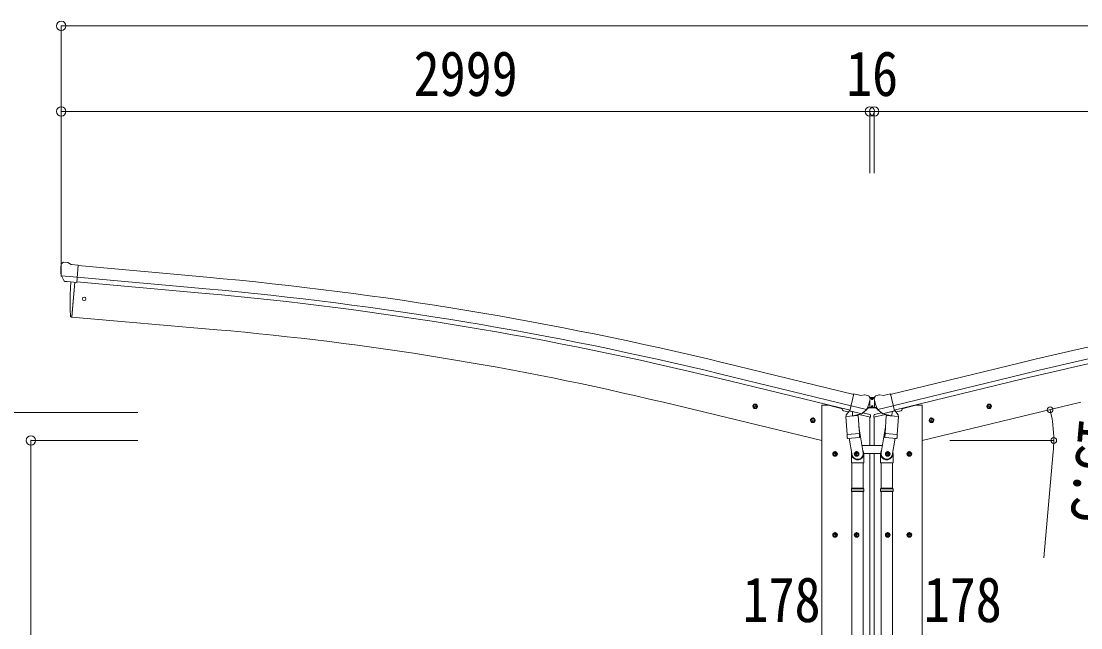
# Model space of a CAD drawing. Units: millimetres at full size. Extents: x -9783 to 9892, y -6828 to 6752.
# Drawn here: x -7292 to -3362, y -2245 to 2 of the extents above; entities that cross this region are included whole.
import ezdxf
from ezdxf.enums import TextEntityAlignment as Align

# ---------------------------------------------------------------- set-up
doc = ezdxf.new("R2010")
doc.units = ezdxf.units.MM
doc.header["$LTSCALE"] = 35
doc.header["$PDMODE"] = 32
doc.header["$PDSIZE"] = 35
for name, color, linetype, lineweight in [('0-1_本体', 4, 'Continuous', 9), ('0-2_部品', 7, 'Continuous', 9), ('0-7_合掌部品', 3, 'Continuous', 9), ('0-A_寸法', 6, 'Continuous', 9)]:
    doc.layers.add(name, color=color, linetype=linetype, lineweight=lineweight)
doc.styles.add('ＭＳ ゴシック', font='')
doc.styles.get('ＭＳ ゴシック').set_extended_font_data('MS Gothic')

msp = doc.modelspace()

# ---------------------------------------------------------------- linework, layer by layer
at = {"layer": '0-1_本体'}
for p, q in [((-6603.36, -946.45), (-7080.69, -903.4)), ((-7093.14, -965.38), (-7104.39, -1093.99)), ((-6608.74, -1006.21), (-7085.92, -963.18)), ((-6607.23, -989.43), (-7084.41, -946.4)), ((-7104.39, -1093.99), (-6566.45, -1141.05)), ((-4203.84, -1380.93), (-4686.71, -1263.45)), ((-4068.9, -1380.93), (-3586.02, -1263.45)), ((-4217.84, -1439.27), (-4700.93, -1321.97)), ((-4213.87, -1422.91), (-4696.96, -1305.61)), ((-4058.86, -1422.91), (-3575.78, -1305.61)), ((-4054.89, -1439.27), (-3571.8, -1321.97)), ((-4910.45, -1409.89), (-4322.37, -1551.08)), ((-3362.28, -1409.89), (-3950.37, -1551.08)), ((-4322.37, -1421.08), (-4298.37, -1421.08)), ((-4322.37, -1421.08), (-4322.37, -4901.08)), ((-4246.36, -1433.56), (-4298.37, -1421.08)), ((-4172.34, -1447.81), (-4172.34, -1448.36)), ((-4100.4, -1447.81), (-4100.4, -1448.36)), ((-4026.38, -1433.56), (-3974.37, -1421.08)), ((-3950.37, -1421.08), (-3974.37, -1421.08)), ((-3950.37, -1421.08), (-3950.37, -4901.08)), ((-4144.37, -1569.64), (-4144.37, -1464.52)), ((-4128.37, -1569.64), (-4128.37, -1464.52)), ((-4144.37, -4901.08), (-4144.37, -1599.64)), ((-4128.37, -4901.08), (-4128.37, -1599.64))]:
    msp.add_line(p, q, dxfattribs=at)
for centre, radius, start, end in [((-7779.41, -14000.48), 13106.9, 76.35206, 84.85206), ((-493.32, -14000.48), 13106.9, 95.14794, 103.64794), ((-7779.41, -14000.48), 13046.9, 76.35206, 84.85206), ((-7779.41, -14000.48), 13063.74, 76.35206, 84.85206), ((-493.32, -14000.48), 13063.74, 95.14794, 103.64794), ((-493.32, -14000.48), 13046.9, 95.14794, 103.64794), ((-7545.05, -12403.7), 11305.08, 76.52357, 85.03409)]:
    msp.add_arc(centre, radius, start, end, dxfattribs=at)
at = {"layer": '0-2_部品'}
for p, q in [((-7143.85, -898.4), (-7143.97, -899.74)), ((-7142.79, -896.36), (-7137.3, -891.76)), ((-7133.65, -890.61), (-7119.98, -891.8)), ((-7107.03, -898.96), (-7118.75, -892.19)), ((-7107.03, -898.96), (-7080.46, -901.28)), ((-7086.12, -965.94), (-7080.46, -901.28)), ((-7143.4, -940.62), (-7143.11, -941.6)), ((-7143.32, -941.25), (-7084.41, -946.4)), ((-7143.11, -941.6), (-7143.01, -941.8)), ((-7132.07, -960.73), (-7143.01, -941.8)), ((-7129.69, -962.13), (-7121.98, -962.81)), ((-7121.73, -962.92), (-7121.98, -962.81)), ((-7096.35, -965.14), (-7121.73, -962.92)), ((-7108.96, -986.13), (-7107.46, -964.17)), ((-7096.08, -965.07), (-7096.35, -965.14)), ((-7096.08, -965.07), (-7086.12, -965.94)), ((-7110.57, -1039.09), (-7110.1, -1012.6)), ((-7110.1, -1012.6), (-7108.96, -986.13)), ((-7110.38, -1065.58), (-7110.57, -1039.09)), ((-7109.54, -1091.21), (-7110.38, -1065.58)), ((-4177.78, -1385.19), (-4203.71, -1378.97)), ((-4177.78, -1385.19), (-4164.52, -1382.49)), ((-4150.04, -1385.68), (-4163.22, -1382.52)), ((-4146.94, -1387.93), (-4143.09, -1394.23)), ((-4142.73, -1396.51), (-4143, -1397.66)), ((-4129.2, -1396.51), (-4128.92, -1397.66)), ((-4124.98, -1387.93), (-4128.84, -1394.23)), ((-4121.88, -1385.68), (-4108.7, -1382.52)), ((-4094.14, -1385.19), (-4107.4, -1382.49)), ((-4094.14, -1385.19), (-4068.21, -1378.97)), ((-4560.21, -1427.31), (-4579.66, -1422.65)), ((-4577.23, -1423.23), (-4572.06, -1417.78)), ((-4575.1, -1430.42), (-4577.23, -1423.23)), ((-4572.27, -1434.7), (-4567.6, -1415.26)), ((-4572.06, -1417.78), (-4564.77, -1419.54)), ((-4564.77, -1419.54), (-4562.63, -1426.73)), ((-4246.71, -1432.35), (-4246.71, -1436.09)), ((-4223.74, -1445.55), (-4242.87, -1440.95)), ((-4219.44, -1440.6), (-4232.75, -1455.92)), ((-4218.49, -1440.53), (-4219.44, -1440.6)), ((-4215.41, -1443.01), (-4216.94, -1442.64)), ((-4178.71, -1451.82), (-4215.41, -1443.01)), ((-4156.78, -1436.81), (-4214.29, -1423.01)), ((-4209.46, -1444.83), (-4208.44, -1459.44)), ((-4181.25, -1453.83), (-4207.06, -1460.26)), ((-4176.34, -1452.29), (-4183.86, -1450.49)), ((-4180.55, -1452.05), (-4180.49, -1452.79)), ((-4177.18, -1452.19), (-4178.71, -1451.82)), ((-4173.63, -1451.72), (-4157.25, -1437.23)), ((-4170.61, -1449.05), (-4144.45, -1455.33)), ((-4101.32, -1449.05), (-4127.47, -1455.33)), ((-4115.14, -1436.81), (-4057.64, -1423.01)), ((-4098.29, -1451.72), (-4114.67, -1437.23)), ((-4095.58, -1452.29), (-4088.06, -1450.49)), ((-4094.75, -1452.19), (-4093.22, -1451.82)), ((-4093.22, -1451.82), (-4056.51, -1443.01)), ((-4091.38, -1452.05), (-4091.43, -1452.79)), ((-4090.67, -1453.83), (-4064.86, -1460.26)), ((-4062.46, -1444.83), (-4063.49, -1459.44)), ((-4056.51, -1443.01), (-4054.98, -1442.64)), ((-4053.43, -1440.53), (-4052.49, -1440.6)), ((-4052.49, -1440.6), (-4039.17, -1455.92)), ((-4048.19, -1445.55), (-4029.05, -1440.95)), ((-4025.22, -1432.35), (-4025.22, -1436.09)), ((-3711.72, -1427.31), (-3692.27, -1422.65)), ((-3707.16, -1419.54), (-3709.29, -1426.73)), ((-3699.86, -1417.78), (-3707.16, -1419.54)), ((-3699.66, -1434.7), (-3704.33, -1415.26)), ((-3694.69, -1423.23), (-3699.86, -1417.78)), ((-3696.82, -1430.42), (-3694.69, -1423.23)), ((-4346.27, -1478.68), (-4365.72, -1474.01)), ((-4363.3, -1474.59), (-4358.13, -1469.15)), ((-4361.16, -1481.79), (-4363.3, -1474.59)), ((-4358.33, -1486.07), (-4353.66, -1466.62)), ((-4358.13, -1469.15), (-4350.83, -1470.9)), ((-4350.83, -1470.9), (-4348.7, -1478.09)), ((-4233.86, -1462.37), (-4188.17, -1459.17)), ((-4229.18, -1529.21), (-4233.86, -1462.37)), ((-4232.75, -1455.92), (-4232.31, -1462.26)), ((-4189.94, -1455.99), (-4189.71, -1459.28)), ((-4188.17, -1459.17), (-4183.49, -1526.01)), ((-4142.15, -1465.13), (-4185.18, -1454.81)), ((-4142.15, -1458.24), (-4142.15, -1465.13)), ((-4129.77, -1465.13), (-4086.75, -1454.81)), ((-4129.77, -1458.24), (-4129.77, -1465.13)), ((-4083.76, -1459.17), (-4088.43, -1526.01)), ((-4038.07, -1462.37), (-4083.76, -1459.17)), ((-4081.98, -1455.99), (-4082.21, -1459.28)), ((-4042.74, -1529.21), (-4038.07, -1462.37)), ((-4039.17, -1455.92), (-4039.61, -1462.26)), ((-3925.65, -1478.68), (-3906.2, -1474.01)), ((-3921.09, -1470.9), (-3923.22, -1478.09)), ((-3913.79, -1469.15), (-3921.09, -1470.9)), ((-3913.59, -1486.07), (-3918.26, -1466.62)), ((-3908.63, -1474.59), (-3913.79, -1469.15)), ((-3910.76, -1481.79), (-3908.63, -1474.59)), ((-4229.18, -1529.21), (-4183.49, -1526.01)), ((-4229.17, -1529.2), (-4228.28, -1541.9)), ((-4185.22, -1501.24), (-4169.31, -1597.41)), ((-4182.63, -1538.48), (-4183.51, -1526.01)), ((-4086.7, -1501.24), (-4102.61, -1597.41)), ((-4089.29, -1538.48), (-4088.42, -1526.01)), ((-4042.74, -1529.21), (-4088.43, -1526.01)), ((-4042.76, -1529.2), (-4043.64, -1541.9)), ((-4184.48, -1540.61), (-4226.17, -1543.53)), ((-4220.75, -1543.15), (-4210.02, -1606.74)), ((-4183.03, -1539.83), (-4183.03, -1539.83)), ((-4097.59, -1569.64), (-4174.34, -1569.64)), ((-4088.89, -1539.83), (-4088.9, -1539.83)), ((-4087.45, -1540.61), (-4045.75, -1543.53)), ((-4051.18, -1543.15), (-4061.91, -1606.74)), ((-4283.71, -1601.32), (-4263.71, -1601.32)), ((-4280.21, -1597.56), (-4273.71, -1593.81)), ((-4273.71, -1611.32), (-4273.71, -1591.32)), ((-4273.71, -1593.81), (-4267.21, -1597.56)), ((-4267.21, -1605.07), (-4273.71, -1608.82)), ((-4267.21, -1597.56), (-4267.21, -1605.07)), ((-4213.16, -1599.92), (-4213.16, -1634.58)), ((-4203.71, -1601.32), (-4183.71, -1601.32)), ((-4200.21, -1597.56), (-4193.71, -1593.81)), ((-4193.71, -1611.32), (-4193.71, -1591.32)), ((-4193.71, -1593.81), (-4187.21, -1597.56)), ((-4187.21, -1605.07), (-4193.71, -1608.82)), ((-4187.21, -1597.56), (-4187.21, -1605.07)), ((-4167.59, -1599.64), (-4104.33, -1599.64)), ((-4167.16, -1634.58), (-4167.16, -1600.22)), ((-4104.76, -1634.58), (-4104.76, -1600.22)), ((-4068.21, -1601.32), (-4088.21, -1601.32)), ((-4078.21, -1593.81), (-4084.71, -1597.56)), ((-4084.71, -1597.56), (-4084.71, -1605.07)), ((-4084.71, -1605.07), (-4078.21, -1608.82)), ((-4078.21, -1611.32), (-4078.21, -1591.32)), ((-4071.71, -1597.56), (-4078.21, -1593.81)), ((-4058.76, -1599.92), (-4058.76, -1634.58)), ((-3988.21, -1601.32), (-4008.21, -1601.32)), ((-3998.21, -1593.81), (-4004.71, -1597.56)), ((-4004.71, -1597.56), (-4004.71, -1605.07)), ((-4004.71, -1605.07), (-3998.21, -1608.82)), ((-3998.21, -1611.32), (-3998.21, -1591.32)), ((-3991.71, -1597.56), (-3998.21, -1593.81)), ((-4213.16, -1634.58), (-4167.16, -1634.58)), ((-4211.16, -1634.58), (-4211.16, -1728.58)), ((-4169.16, -1634.58), (-4169.16, -1728.58)), ((-4058.76, -1634.58), (-4104.76, -1634.58)), ((-4102.76, -1634.58), (-4102.76, -1728.58)), ((-4060.76, -1634.58), (-4060.76, -1728.58)), ((-4213.16, -1730.58), (-4212.16, -1728.58)), ((-4212.16, -1728.58), (-4168.16, -1728.58)), ((-4167.16, -1730.58), (-4168.16, -1728.58)), ((-4104.76, -1730.58), (-4103.76, -1728.58)), ((-4059.76, -1728.58), (-4103.76, -1728.58)), ((-4058.76, -1730.58), (-4059.76, -1728.58)), ((-4213.16, -1730.58), (-4167.16, -1730.58)), ((-4213.16, -1730.58), (-4213.16, -1738.58)), ((-4213.16, -1738.58), (-4167.16, -1738.58)), ((-4213.16, -1738.58), (-4212.16, -1740.58)), ((-4212.16, -1740.58), (-4168.16, -1740.58)), ((-4211.16, -1740.58), (-4211.16, -2984.76)), ((-4169.16, -1740.58), (-4169.16, -2984.76)), ((-4058.76, -1730.58), (-4104.76, -1730.58)), ((-4058.76, -1738.58), (-4104.76, -1738.58)), ((-4059.76, -1740.58), (-4103.76, -1740.58)), ((-4102.76, -1740.58), (-4102.76, -2984.76)), ((-4060.76, -1740.58), (-4060.76, -2984.76)), ((-4058.76, -1738.58), (-4059.76, -1740.58)), ((-4058.76, -1730.58), (-4058.76, -1738.58)), ((-4283.71, -1901.32), (-4263.71, -1901.32)), ((-4280.21, -1897.56), (-4273.71, -1893.81)), ((-4273.71, -1911.32), (-4273.71, -1891.32)), ((-4273.71, -1893.81), (-4267.21, -1897.56)), ((-4267.21, -1905.07), (-4273.71, -1908.82)), ((-4267.21, -1897.56), (-4267.21, -1905.07)), ((-4203.71, -1901.32), (-4183.71, -1901.32)), ((-4200.21, -1897.56), (-4193.71, -1893.81)), ((-4193.71, -1911.32), (-4193.71, -1891.32)), ((-4193.71, -1893.81), (-4187.21, -1897.56)), ((-4187.21, -1905.07), (-4193.71, -1908.82)), ((-4187.21, -1897.56), (-4187.21, -1905.07)), ((-4068.21, -1901.32), (-4088.21, -1901.32)), ((-4078.21, -1893.81), (-4084.71, -1897.56)), ((-4084.71, -1897.56), (-4084.71, -1905.07)), ((-4084.71, -1905.07), (-4078.21, -1908.82)), ((-4078.21, -1911.32), (-4078.21, -1891.32)), ((-4071.71, -1897.56), (-4078.21, -1893.81)), ((-3988.21, -1901.32), (-4008.21, -1901.32)), ((-3998.21, -1893.81), (-4004.71, -1897.56)), ((-4004.71, -1897.56), (-4004.71, -1905.07)), ((-4004.71, -1905.07), (-3998.21, -1908.82)), ((-3998.21, -1911.32), (-3998.21, -1891.32)), ((-3991.71, -1897.56), (-3998.21, -1893.81))]:
    msp.add_line(p, q, dxfattribs=at)
for points in [[(-7107, -1094.04), (-7104.39, -1094.43), (-7104.14, -1091.66), (-7093.09, -965.33)], [(-4209.14, -1444.42), (-4218.87, -1442.08), (-4203.71, -1378.97)], [(-4062.78, -1444.42), (-4053.06, -1442.08), (-4068.21, -1378.97)], [(-4562.63, -1426.73), (-4567.8, -1432.18), (-4575.1, -1430.42)], [(-4209.14, -1444.42), (-4208.91, -1444.57), (-4184.14, -1450.51), (-4183.86, -1450.49)], [(-4156.51, -1436.24), (-4157.1, -1437.08), (-4157.25, -1437.23)], [(-4115.41, -1436.24), (-4114.83, -1437.08), (-4114.67, -1437.23)], [(-4062.78, -1444.42), (-4063.02, -1444.57), (-4087.78, -1450.51), (-4088.06, -1450.49)], [(-3709.29, -1426.73), (-3704.12, -1432.18), (-3696.82, -1430.42)], [(-4348.7, -1478.09), (-4353.87, -1483.54), (-4361.16, -1481.79)], [(-3923.22, -1478.09), (-3918.06, -1483.54), (-3910.76, -1481.79)], [(-4273.71, -1608.82), (-4280.21, -1605.07), (-4280.21, -1597.56)], [(-4193.71, -1608.82), (-4200.21, -1605.07), (-4200.21, -1597.56)], [(-4078.21, -1608.82), (-4071.71, -1605.07), (-4071.71, -1597.56)], [(-3998.21, -1608.82), (-3991.71, -1605.07), (-3991.71, -1597.56)], [(-4167.16, -1730.58), (-4167.16, -1738.58), (-4168.16, -1740.58)], [(-4104.76, -1730.58), (-4104.76, -1738.58), (-4103.76, -1740.58)], [(-4273.71, -1908.82), (-4280.21, -1905.07), (-4280.21, -1897.56)], [(-4193.71, -1908.82), (-4200.21, -1905.07), (-4200.21, -1897.56)], [(-4078.21, -1908.82), (-4071.71, -1905.07), (-4071.71, -1897.56)], [(-3998.21, -1908.82), (-3991.71, -1905.07), (-3991.71, -1897.56)]]:
    msp.add_lwpolyline(points, dxfattribs=at)
for centre, radius in [((-7058.32, -1026.79), 6.5), ((-4569.93, -1424.98), 8.5), ((-4569.93, -1424.98), 7.7), ((-4569.93, -1424.98), 6.5), ((-3701.99, -1424.98), 8.5), ((-3701.99, -1424.98), 7.7), ((-3701.99, -1424.98), 6.5), ((-4356, -1476.34), 8.5), ((-4356, -1476.34), 7.7), ((-4356, -1476.34), 6.5), ((-3915.93, -1476.34), 8.5), ((-3915.93, -1476.34), 7.7), ((-3915.93, -1476.34), 6.5), ((-4273.71, -1601.32), 8.5), ((-4273.71, -1601.32), 7.7), ((-4273.71, -1601.32), 6.5), ((-4193.71, -1601.32), 8.5), ((-4193.71, -1601.32), 7.7), ((-4193.71, -1601.32), 6.5), ((-4078.21, -1601.32), 8.5), ((-4078.21, -1601.32), 7.7), ((-4078.21, -1601.32), 6.5), ((-3998.21, -1601.32), 8.5), ((-3998.21, -1601.32), 7.7), ((-3998.21, -1601.32), 6.5), ((-4273.71, -1901.32), 8.5), ((-4273.71, -1901.32), 7.7), ((-4273.71, -1901.32), 6.5), ((-4193.71, -1901.32), 8.5), ((-4193.71, -1901.32), 7.7), ((-4193.71, -1901.32), 6.5), ((-4078.21, -1901.32), 8.5), ((-4078.21, -1901.32), 7.7), ((-4078.21, -1901.32), 6.5), ((-3998.21, -1901.32), 8.5), ((-3998.21, -1901.32), 7.7), ((-3998.21, -1901.32), 6.5)]:
    msp.add_circle(centre, radius, dxfattribs=at)
for centre, radius, start, end in [((-6942.34, -917.38), 202.4, 175, 186.5915), ((-7134.09, -895.59), 5, 85.00648, 129.99352), ((-7120.25, -894.79), 3, 60, 85), ((-7106.55, -1091.08), 3, 182.53781, 261.49678), ((-4163.92, -1385.43), 3, 76.5, 101.5), ((-4339.81, -1350.41), 202.4, 334.90875, 346.5), ((-4151.21, -1390.54), 5, 31.5, 76.5), ((-3932.12, -1350.41), 202.4, 193.5, 205.09125), ((-4120.72, -1390.54), 5, 103.5, 148.5), ((-4108, -1385.43), 3, 78.5, 103.5), ((-4241.71, -1436.09), 5, 180, 256.5), ((-4216.82, -1442.15), 0.5, 221.23754, 256.5), ((-4210.06, -1444.91), 0.604, 7.79405, 79.40158), ((-4181.49, -1452.86), 1, 284, 4), ((-4180.05, -1452.01), 0.5, 76.5, 184), ((-4177.06, -1451.7), 0.5, 256.5, 291.76246), ((-4171.51, -1448.22), 1.5, 259.976, 311.5), ((-4100.42, -1448.22), 1.5, 228.5, 280.024), ((-4094.86, -1451.7), 0.5, 248.23754, 283.5), ((-4091.88, -1452.01), 0.5, 356, 103.5), ((-4090.43, -1452.86), 1, 176, 256), ((-4061.87, -1444.91), 0.604, 100.59842, 172.20595), ((-4055.1, -1442.15), 0.5, 283.5, 318.76246), ((-4030.22, -1436.09), 5, 283.5, 0), ((-4207.42, -1459.29), 1.03, 188.03431, 289.96103), ((-4145.15, -1458.24), 3, 0, 76.5), ((-4126.77, -1458.24), 3, 103.5, 180), ((-4064.51, -1459.29), 1.03, 250.03897, 351.96569), ((-4226.31, -1541.54), 2, 190.53157, 274), ((-4184.62, -1538.62), 2, 274, 322.59038), ((-4184.58, -1538.65), 1.95, 322.52234, 4.95983), ((-4087.35, -1538.65), 1.95, 175.04017, 217.47766), ((-4087.31, -1538.62), 2, 217.40962, 266), ((-4045.61, -1541.54), 2, 266, 349.46843), ((-4197.16, -1600.22), 30, 0, 2.54858), ((-4074.76, -1600.22), 30, 177.45142, 180)]:
    msp.add_arc(centre, radius, start, end, dxfattribs=at)
for centre, major_axis, ratio, start_param, end_param in [((-7140.85, -898.66), (-2.71, -1.31), 0.997474, 4.9606201, 5.7465286), ((-7148.17, -894.35), (15.35, 3.44), 0.101033, 0.3078116, 0.3080427), ((-7129.47, -959.23), (-1.62, -2.54), 0.997631, 5.8041905, 6.6006116), ((-7129.35, -959.03), (3.5, 2.17), 0.650902, 4.0958226, 4.1686332), ((-7129.42, -959.14), (-1.62, -2.54), 0.997631, 0.3902369, 0.4789948), ((-4145.65, -1395.79), (1.57, -2.57), 0.99628, 0.7835347, 1.5707963), ((-4126.28, -1395.79), (-1.57, -2.57), 0.99628, 4.712389, 5.4996506), ((-4175.64, -1449.37), (0.73, -2.92), 0.997631, 5.8041905, 5.8929484), ((-4175.68, -1449.24), (-2.63, 3.16), 0.650902, 2.1145521, 2.1873627), ((-4175.62, -1449.47), (0.73, -2.92), 0.997631, 5.965759, 6.7621801), ((-4096.3, -1449.47), (-0.73, -2.92), 0.997631, 5.8041905, 6.6006116), ((-4096.25, -1449.24), (2.63, 3.16), 0.650902, 4.0958226, 4.1686332), ((-4096.28, -1449.37), (-0.73, -2.92), 0.997631, 0.3902369, 0.4789948), ((-4190.16, -1599.92), (-23, 0), 0.996195, 6.0000678, 10.0103449), ((-4190.16, -1599.92), (-21, 0), 0.996195, 0.3319459, 3.3482706), ((-4081.76, -1599.92), (23, 0), 0.996195, 2.5560258, 6.5663028), ((-4081.76, -1599.92), (21, 0), 0.996195, 2.9349147, 5.9512394)]:
    msp.add_ellipse(centre, major_axis=major_axis, ratio=ratio, start_param=start_param, end_param=end_param, dxfattribs=at)
at = {"layer": '0-7_合掌部品', "color": 7}
for p, q in [((-4144.46, -1403.22), (-4144.46, -1426.72)), ((-4143.39, -1393.8), (-4143.21, -1392.22)), ((-4128.71, -1392.22), (-4143.21, -1392.22)), ((-4134.7, -1396.94), (-4133.86, -1396.94)), ((-4128.53, -1393.8), (-4128.71, -1392.22)), ((-4127.46, -1403.22), (-4127.46, -1426.72)), ((-4170.51, -1449.34), (-4149.46, -1430.72)), ((-4155.63, -1434.17), (-4150.46, -1429.59)), ((-4149.46, -1429.22), (-4143, -1429.22)), ((-4122.46, -1430.72), (-4149.46, -1430.72)), ((-4142.71, -1429.72), (-4144.46, -1426.72)), ((-4142.71, -1429.72), (-4129.21, -1429.72)), ((-4134.7, -1425.64), (-4133.86, -1425.64)), ((-4129.21, -1429.72), (-4127.46, -1426.72)), ((-4128.92, -1429.22), (-4122.46, -1429.22)), ((-4101.41, -1449.34), (-4122.46, -1430.72)), ((-4116.29, -1434.17), (-4121.47, -1429.59))]:
    msp.add_line(p, q, dxfattribs=at)
for points in [[(-4137.22, -1396.1), (-4138.06, -1396.1), (-4138.06, -1396.94), (-4137.22, -1396.94)], [(-4135.54, -1395.26), (-4135.54, -1394.42), (-4136.38, -1394.42), (-4136.38, -1395.26)], [(-4136.38, -1397.78), (-4136.38, -1398.62), (-4135.54, -1398.62), (-4135.54, -1397.78)], [(-4133.86, -1396.94), (-4133.86, -1396.1), (-4134.7, -1396.1)], [(-4137.22, -1424.8), (-4138.06, -1424.8), (-4138.06, -1425.64), (-4137.22, -1425.64)], [(-4135.54, -1423.96), (-4135.54, -1423.12), (-4136.38, -1423.12), (-4136.38, -1423.96)], [(-4136.38, -1426.48), (-4136.38, -1427.32), (-4135.54, -1427.32), (-4135.54, -1426.48)], [(-4133.86, -1425.64), (-4133.86, -1424.8), (-4134.7, -1424.8)]]:
    msp.add_lwpolyline(points, dxfattribs=at)
for centre in [(-4135.96, -1396.52), (-4135.96, -1425.22)]:
    msp.add_circle(centre, 3.5, dxfattribs=at)
for centre, radius, start, end in [((-4137.22, -1395.26), 0.84, 270, 0), ((-4137.22, -1397.78), 0.84, 0, 90), ((-4134.7, -1395.26), 0.84, 180, 270), ((-4134.7, -1397.78), 0.84, 90, 180), ((-4149.46, -1430.72), 1.5, 90, 131.5), ((-4137.22, -1423.96), 0.84, 270, 0), ((-4137.22, -1426.48), 0.84, 0, 90), ((-4134.7, -1423.96), 0.84, 180, 270), ((-4134.7, -1426.48), 0.84, 90, 180), ((-4122.46, -1430.72), 1.5, 48.5, 90)]:
    msp.add_arc(centre, radius, start, end, dxfattribs=at)
at = {"layer": '0-A_寸法'}
for p, q in [((-7143.37, -15.45), (-7143.37, -332.07)), ((-7143.37, -15.45), (-1129.37, -15.45)), ((-7143.37, -332.07), (-7143.37, -944.29)), ((-7143.37, -332.07), (-4144.37, -332.07)), ((-4144.37, -332.07), (-4144.37, -561.07)), ((-4144.37, -332.07), (-4144.37, -561.07)), ((-4144.37, -332.07), (-4128.37, -332.07)), ((-4128.37, -332.07), (-4128.37, -561.07)), ((-4128.37, -332.07), (-4128.37, -561.07)), ((-4128.37, -332.07), (-4128.37, -561.07)), ((-4128.37, -332.07), (-1129.37, -332.07)), ((-7803.94, -1448.07), (-6858.86, -1448.07)), ((-7255.97, -1551.07), (-6858.86, -1551.07)), ((-7255.97, -4351.07), (-7255.97, -1551.07)), ((-3848.43, -1551.07), (-3461.58, -1551.07)), ((-3464.43, -1593.53), (-3498.79, -1986.03))]:
    msp.add_line(p, q, dxfattribs=at)
for centre in [(-3476.03, -1437.42), (-3462.58, -1551.07)]:
    msp.add_circle(centre, 10.62, dxfattribs=at)
for start, end in [(0, 13.5), (354.99678, 0)]:
    msp.add_arc((-3949.43, -1551.07), 486.86, start, end, dxfattribs=at)
for p in [(-7143.37, -15.45), (-7143.37, -332.07), (-4144.37, -332.07), (-4128.37, -332.07), (-7255.97, -1551.07)]:
    msp.add_point(p, dxfattribs=at)

# ---------------------------------------------------------------- texts
at = {"layer": '0-A_寸法', "color": 7, "style": 'ＭＳ ゴシック', "width": 0.85}
for s, p in [('2999', (-5836.37, -325.07)), ('16', (-4232.62, -325.07)), ('178', (-4616.74, -2274.25)), ('178', (-3944.74, -2274.25))]:
    msp.add_text(s, height=166.8, dxfattribs=at).set_placement(p, align=Align.BOTTOM_LEFT)
msp.add_text('13.5°', height=166.8, rotation=264.997, dxfattribs=at).set_placement((-3417.28, -1463.4), align=Align.BOTTOM_LEFT)

doc.saveas('drawing.dxf')
